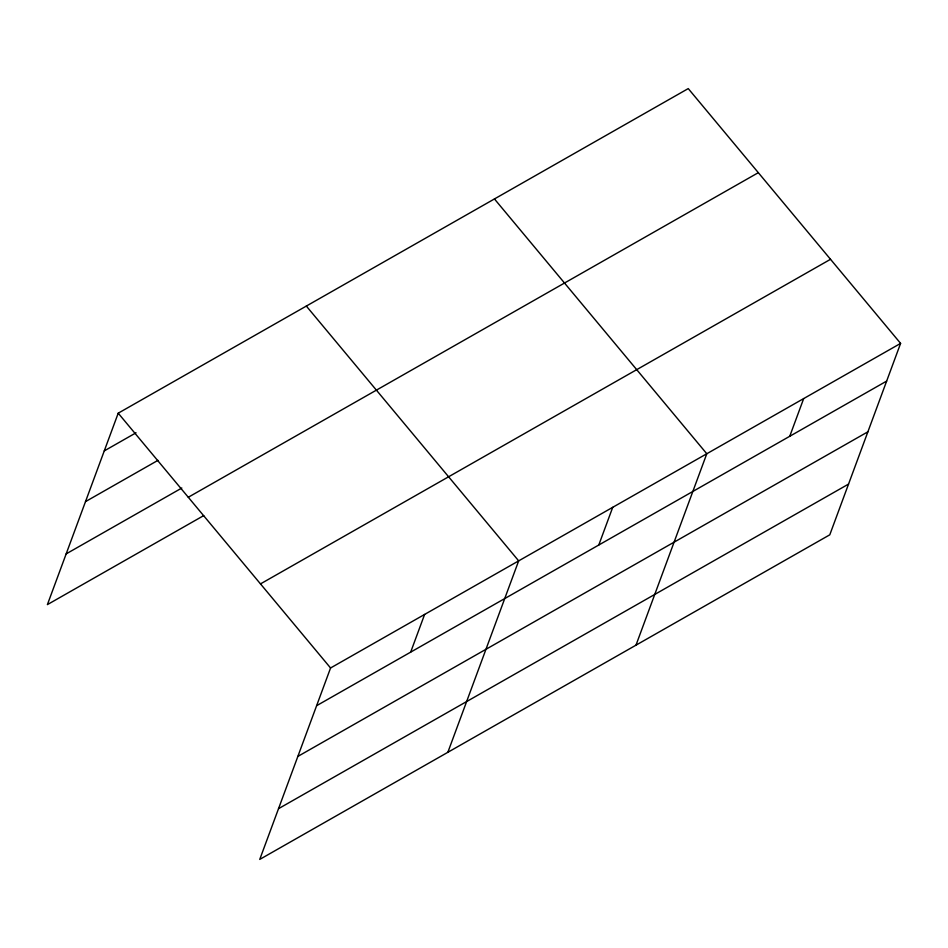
<?xml version="1.0" encoding="UTF-8"?>
<svg xmlns="http://www.w3.org/2000/svg" width="948" height="948" viewBox="0 0 948 948"><rect width="100%" height="100%" fill="white"/><g stroke="black" fill="none" stroke-linecap="round" stroke-linejoin="round"><path stroke-width="1.42" d="M900.6 343.389L330.568 667.985L259.752 859.409L829.784 534.814L900.6 343.389L688.248 88.591L118.216 413.186L47.4 604.611L203.737 515.594M410.674 652.129L424.621 614.423M447.859 752.297L518.674 560.861L306.322 306.062M598.781 545.017L612.728 507.31M635.978 645.185L706.793 453.748L494.441 198.95M789.743 436.27L803.691 398.563M104.268 450.893L136.038 432.798M85.498 501.622L157.949 460.361M66.17 553.881L181.826 488.019M188.285 497.262L758.329 172.666M260.487 583.897L830.519 259.302M316.62 705.691L886.653 381.096M297.85 756.421L867.882 431.814M278.522 808.68L848.555 484.084M118.216 413.186L330.568 667.985"/></g></svg>
